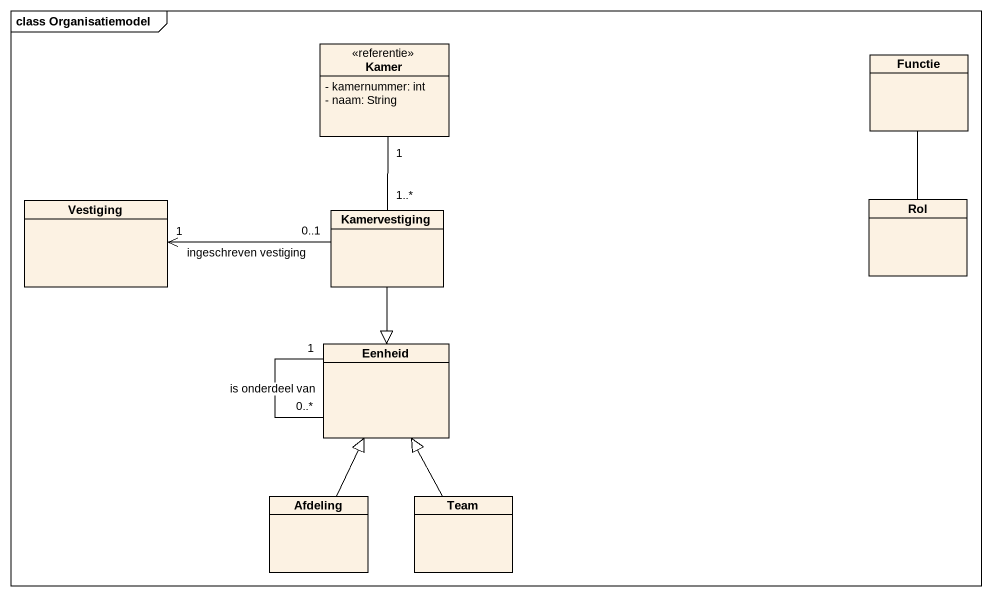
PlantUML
@startuml
mainframe class Organisatiemodel
hide circle
hide empty members
skinparam classAttributeIconSize 0
class Kamer <<referentie>> {
  - kamernummer: int
  - naam: String
}
class Functie
class Vestiging
class Kamervestiging
class Rol
class Eenheid
class Afdeling
class Team
Kamer "1" -- "1..*" Kamervestiging
Kamervestiging "0..1" -left-> "1" Vestiging : ingeschreven vestiging
Kamervestiging --|> Eenheid
Rol -up- Functie
Eenheid "1" -- "0..*" Eenheid : is onderdeel van
Afdeling -up-|> Eenheid
Team -up-|> Eenheid
@enduml
